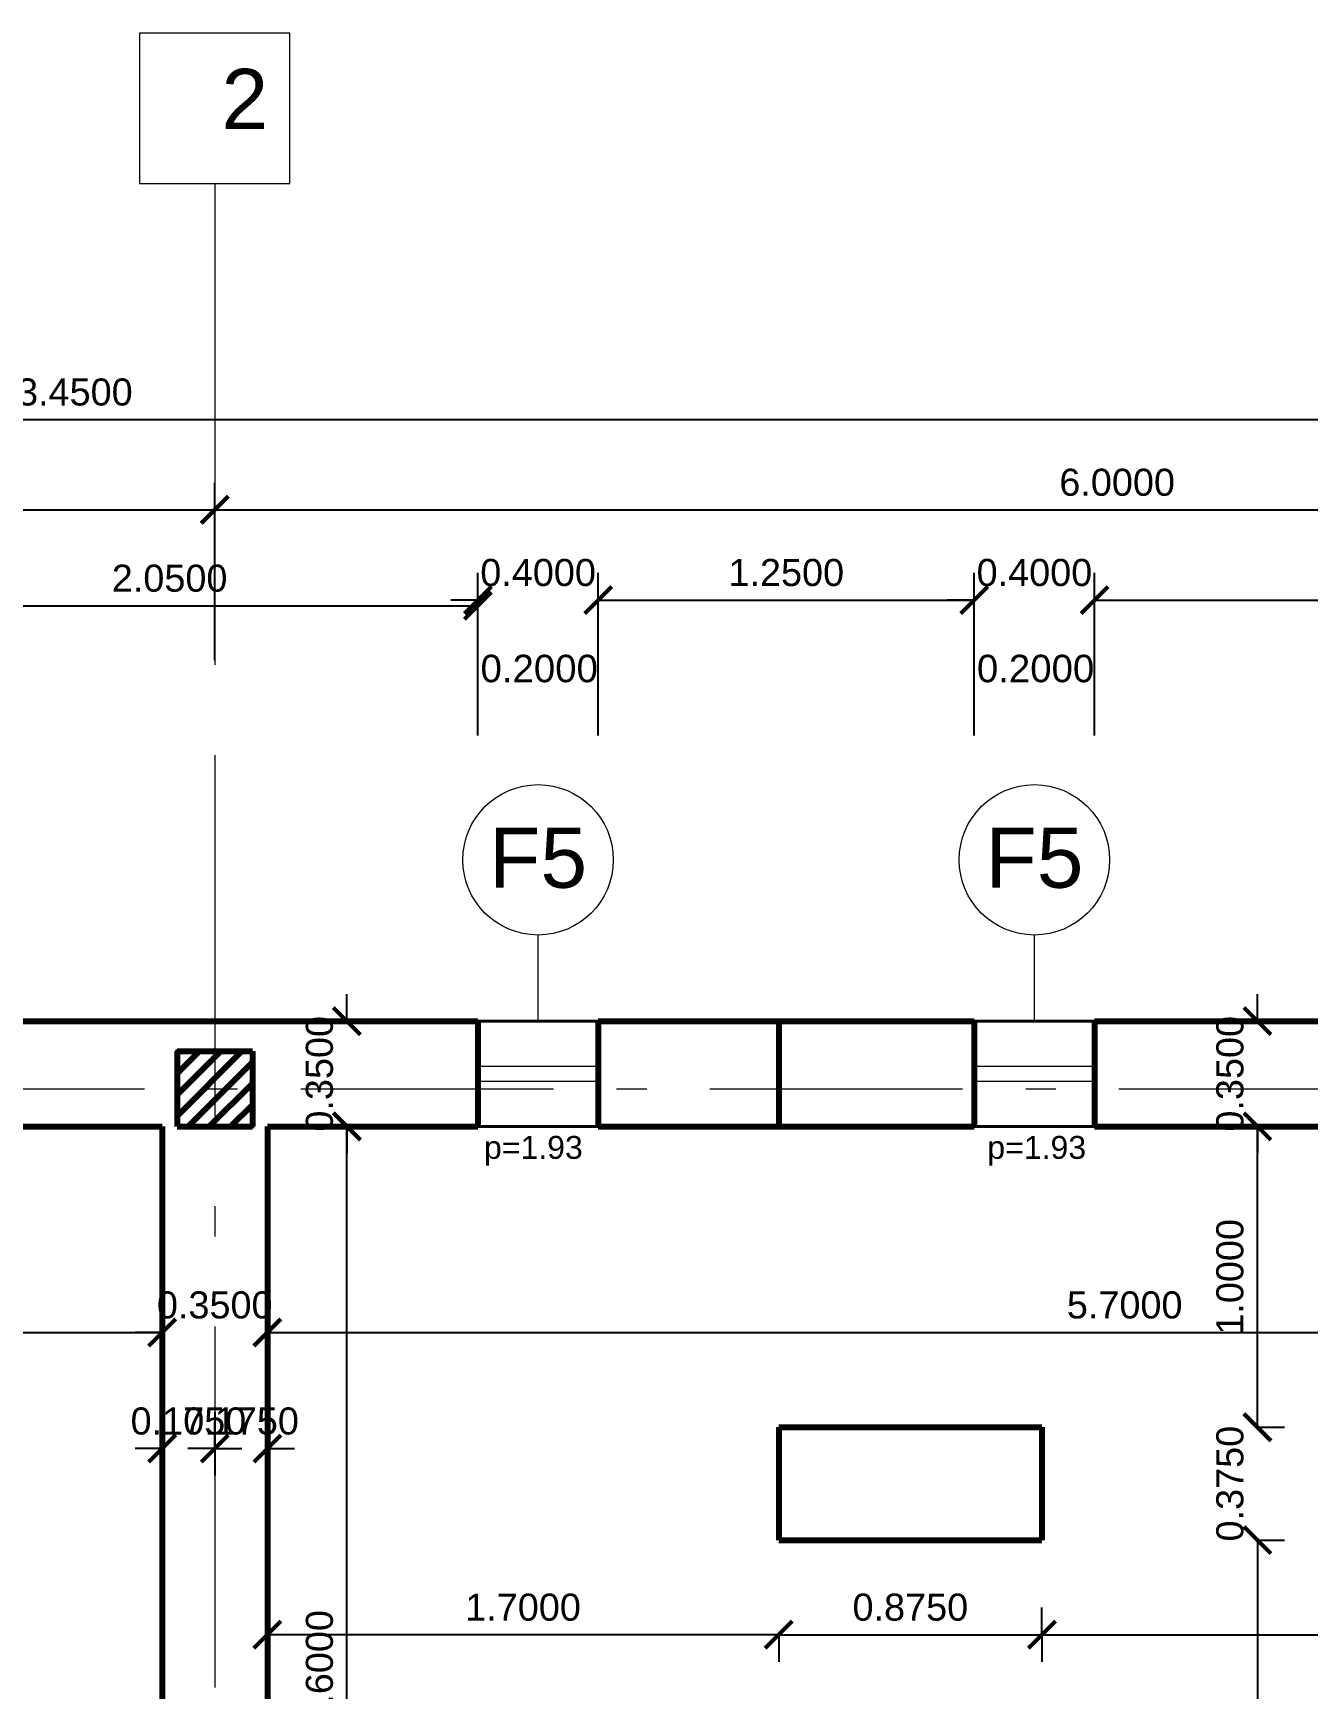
# Model space of a CAD drawing. Header units: inches. Extents: x 12.8 to 35.5, y 4.1 to 19.6.
# Drawn here: x 23.28 to 27.52, y 14.08 to 19.59 of the extents above; entities that cross this region are included whole.
import ezdxf

# ---------------------------------------------------------------- set-up
doc = ezdxf.new("R2010")
doc.units = ezdxf.units.IN
doc.header["$MEASUREMENT"] = 0
doc.linetypes.add('ACAD_ISO10W100', pattern=[18, 12, -3, 0, -3])
for name, color, linetype, lineweight in [('axes', 130, 'ACAD_ISO10W100', 20), ('cote', 255, 'Continuous', 20), ('exterior windows', 210, 'Continuous', 40), ('walls', 160, 'Continuous', 80), ('windows&doors', 80, 'Continuous', 20)]:
    doc.layers.add(name, color=color, linetype=linetype, lineweight=lineweight)
doc.styles.get("Standard").update_dxf_attribs({"font": 'arial.ttf'})
doc.dimstyles.get("Standard").update_dxf_attribs({"dimscale": 0.5, "dimtxt": 0.18, "dimasz": 0.18, "dimexe": 0.18, "dimexo": 1.9, "dimgap": 0.09, "dimtad": 1, "dimdec": 4, "dimzin": 0, "dimdsep": 46, "dimtxsty": 'Standard', "dimblk": 'ARCHTICK', "dimcen": 0.09, "dimadec": 0, "dimazin": 0, "dimtfac": 1, "dimtdec": 4, "dimtix": 1, "dimtofl": 0, "dimtmove": 0, "dimatfit": 1, "dimldrblk": 'ARCHTICK', "dimfxl": 1, "dimfxlon": 1, "dimtolj": 1, "dimtzin": 0, "dimarcsym": 0})

# ---------------------------------------------------------------- blocks, each defined once
blk = doc.blocks.new('_ArchTick')
at = {"color": 0, "linetype": 'ByBlock', "const_width": 0.15}
blk.add_lwpolyline([(-0.5, -0.5), (0.5, 0.5)], dxfattribs=at)
blk = doc.blocks.new('*D3')
at = {"layer": 'cote', "color": 0, "lineweight": -2, "ltscale": 0.1, "transparency": 16777216}
for p, q in [((16.6636, 17.801), (16.6636, 18.391)), ((30.1136, 17.801), (30.1136, 18.391)), ((16.6636, 18.301), (30.1136, 18.301))]:
    blk.add_line(p, q, dxfattribs=at)
at = {"layer": 'Defpoints', "color": 0, "ltscale": 0.1, "transparency": 16777216}
for p in [(30.1136, 18.301), (16.6636, 16.301), (30.1136, 16.301)]:
    blk.add_point(p, dxfattribs=at)
at = {"layer": 'cote', "color": 0, "lineweight": -2, "ltscale": 0.1, "transparency": 16777216, "xscale": 0.09, "yscale": 0.09, "zscale": 0.09, "rotation": 180}
blk.add_blockref('_ArchTick', (16.6636, 18.301), dxfattribs=at)
at = {"layer": 'cote', "color": 0, "lineweight": -2, "ltscale": 0.1, "transparency": 16777216, "xscale": 0.09, "yscale": 0.09, "zscale": 0.09}
blk.add_blockref('_ArchTick', (30.1136, 18.301), dxfattribs=at)
at = {"layer": 'cote', "color": 0, "ltscale": 0.1, "transparency": 16777216, "insert": (23.3886, 18.392), "char_height": 0.09, "attachment_point": 5}
blk.add_mtext('\\A1;13.4500', dxfattribs=at)
blk = doc.blocks.new('*D5')
at = {"layer": 'cote', "color": 0, "lineweight": -2, "ltscale": 0.1, "transparency": 16777216}
for p, q in [((16.8886, 17.501), (16.8886, 18.091)), ((23.8886, 17.501), (23.8886, 18.091)), ((16.8886, 18.001), (23.8886, 18.001))]:
    blk.add_line(p, q, dxfattribs=at)
at = {"layer": 'Defpoints', "color": 0, "ltscale": 0.1, "transparency": 16777216}
for p in [(23.8886, 18.001), (16.8886, 16.301), (23.8886, 16.301)]:
    blk.add_point(p, dxfattribs=at)
at = {"layer": 'cote', "color": 0, "lineweight": -2, "ltscale": 0.1, "transparency": 16777216, "xscale": 0.09, "yscale": 0.09, "zscale": 0.09, "rotation": 180}
blk.add_blockref('_ArchTick', (16.8886, 18.001), dxfattribs=at)
at = {"layer": 'cote', "color": 0, "lineweight": -2, "ltscale": 0.1, "transparency": 16777216, "xscale": 0.09, "yscale": 0.09, "zscale": 0.09}
blk.add_blockref('_ArchTick', (23.8886, 18.001), dxfattribs=at)
at = {"layer": 'cote', "color": 0, "ltscale": 0.1, "transparency": 16777216, "insert": (20.3886, 18.0919), "char_height": 0.09, "attachment_point": 5}
blk.add_mtext('\\A1;7.0000', dxfattribs=at)
blk = doc.blocks.new('*D6')
at = {"layer": 'cote', "color": 0, "lineweight": -2, "ltscale": 0.1, "transparency": 16777216}
for p, q in [((23.8886, 17.5009), (23.8886, 18.0909)), ((29.8886, 17.5009), (29.8886, 18.0909)), ((23.8886, 18.0009), (29.8886, 18.0009))]:
    blk.add_line(p, q, dxfattribs=at)
at = {"layer": 'Defpoints', "color": 0, "ltscale": 0.1, "transparency": 16777216}
for p in [(29.8886, 18.0009), (23.8886, 16.301), (29.8886, 16.301)]:
    blk.add_point(p, dxfattribs=at)
at = {"layer": 'cote', "color": 0, "lineweight": -2, "ltscale": 0.1, "transparency": 16777216, "xscale": 0.09, "yscale": 0.09, "zscale": 0.09, "rotation": 180}
blk.add_blockref('_ArchTick', (23.8886, 18.0009), dxfattribs=at)
at = {"layer": 'cote', "color": 0, "lineweight": -2, "ltscale": 0.1, "transparency": 16777216, "xscale": 0.09, "yscale": 0.09, "zscale": 0.09}
blk.add_blockref('_ArchTick', (29.8886, 18.0009), dxfattribs=at)
at = {"layer": 'cote', "color": 0, "ltscale": 0.1, "transparency": 16777216, "insert": (26.8886, 18.0919), "char_height": 0.09, "attachment_point": 5}
blk.add_mtext('\\A1;6.0000', dxfattribs=at)
blk = doc.blocks.new('*D12')
at = {"layer": 'cote', "color": 0, "lineweight": -2, "ltscale": 0.1, "transparency": 16777216}
for p, q in [((22.7136, 17.251), (22.7136, 17.772)), ((24.7636, 17.251), (24.7636, 17.772)), ((22.7136, 17.682), (24.7636, 17.682))]:
    blk.add_line(p, q, dxfattribs=at)
at = {"layer": 'Defpoints', "color": 0, "ltscale": 0.1, "transparency": 16777216}
for p in [(24.7636, 17.682), (22.7136, 16.301), (24.7636, 16.301)]:
    blk.add_point(p, dxfattribs=at)
at = {"layer": 'cote', "color": 0, "lineweight": -2, "ltscale": 0.1, "transparency": 16777216, "xscale": 0.09, "yscale": 0.09, "zscale": 0.09, "rotation": 180}
blk.add_blockref('_ArchTick', (22.7136, 17.682), dxfattribs=at)
at = {"layer": 'cote', "color": 0, "lineweight": -2, "ltscale": 0.1, "transparency": 16777216, "xscale": 0.09, "yscale": 0.09, "zscale": 0.09}
blk.add_blockref('_ArchTick', (24.7636, 17.682), dxfattribs=at)
at = {"layer": 'cote', "color": 0, "ltscale": 0.1, "transparency": 16777216, "insert": (23.7386, 17.773), "char_height": 0.09, "attachment_point": 5}
blk.add_mtext('\\A1;2.0500', dxfattribs=at)
blk = doc.blocks.new('*D13')
at = {"layer": 'cote', "color": 0, "lineweight": -2, "ltscale": 0.1, "transparency": 16777216}
for p, q in [((24.7636, 17.251), (24.7636, 17.791)), ((25.1636, 17.251), (25.1636, 17.791)), ((24.7636, 17.701), (24.6736, 17.701)), ((25.1636, 17.701), (25.2536, 17.701))]:
    blk.add_line(p, q, dxfattribs=at)
at = {"layer": 'Defpoints', "color": 0, "ltscale": 0.1, "transparency": 16777216}
for p in [(25.1636, 17.701), (24.7636, 16.301), (25.1636, 16.301)]:
    blk.add_point(p, dxfattribs=at)
at = {"layer": 'cote', "color": 0, "lineweight": -2, "ltscale": 0.1, "transparency": 16777216, "xscale": 0.09, "yscale": 0.09, "zscale": 0.09}
blk.add_blockref('_ArchTick', (24.7636, 17.701), dxfattribs=at)
at = {"layer": 'cote', "color": 0, "lineweight": -2, "ltscale": 0.1, "transparency": 16777216, "xscale": 0.09, "yscale": 0.09, "zscale": 0.09, "rotation": 180}
blk.add_blockref('_ArchTick', (25.1636, 17.701), dxfattribs=at)
at = {"layer": 'cote', "color": 0, "ltscale": 0.1, "transparency": 16777216, "insert": (24.9636, 17.7919), "char_height": 0.09, "attachment_point": 5}
blk.add_mtext('\\A1;0.4000', dxfattribs=at)
blk = doc.blocks.new('*D14')
at = {"layer": 'cote', "color": 0, "lineweight": -2, "ltscale": 0.1, "transparency": 16777216}
for p, q in [((25.1636, 17.251), (25.1636, 17.791)), ((26.4136, 17.251), (26.4136, 17.791)), ((25.1636, 17.701), (26.4136, 17.701))]:
    blk.add_line(p, q, dxfattribs=at)
at = {"layer": 'Defpoints', "color": 0, "ltscale": 0.1, "transparency": 16777216}
for p in [(26.4136, 17.701), (25.1636, 16.301), (26.4136, 16.301)]:
    blk.add_point(p, dxfattribs=at)
at = {"layer": 'cote', "color": 0, "lineweight": -2, "ltscale": 0.1, "transparency": 16777216, "xscale": 0.09, "yscale": 0.09, "zscale": 0.09, "rotation": 180}
blk.add_blockref('_ArchTick', (25.1636, 17.701), dxfattribs=at)
at = {"layer": 'cote', "color": 0, "lineweight": -2, "ltscale": 0.1, "transparency": 16777216, "xscale": 0.09, "yscale": 0.09, "zscale": 0.09}
blk.add_blockref('_ArchTick', (26.4136, 17.701), dxfattribs=at)
at = {"layer": 'cote', "color": 0, "ltscale": 0.1, "transparency": 16777216, "insert": (25.7886, 17.7919), "char_height": 0.09, "attachment_point": 5}
blk.add_mtext('\\A1;1.2500', dxfattribs=at)
blk = doc.blocks.new('*D15')
at = {"layer": 'cote', "color": 0, "lineweight": -2, "ltscale": 0.1, "transparency": 16777216}
for p, q in [((26.4136, 17.251), (26.4136, 17.791)), ((26.8136, 17.251), (26.8136, 17.791)), ((26.4136, 17.701), (26.3236, 17.701)), ((26.8136, 17.701), (26.9036, 17.701))]:
    blk.add_line(p, q, dxfattribs=at)
at = {"layer": 'Defpoints', "color": 0, "ltscale": 0.1, "transparency": 16777216}
for p in [(26.8136, 17.701), (26.4136, 16.301), (26.8136, 16.301)]:
    blk.add_point(p, dxfattribs=at)
at = {"layer": 'cote', "color": 0, "lineweight": -2, "ltscale": 0.1, "transparency": 16777216, "xscale": 0.09, "yscale": 0.09, "zscale": 0.09}
blk.add_blockref('_ArchTick', (26.4136, 17.701), dxfattribs=at)
at = {"layer": 'cote', "color": 0, "lineweight": -2, "ltscale": 0.1, "transparency": 16777216, "xscale": 0.09, "yscale": 0.09, "zscale": 0.09, "rotation": 180}
blk.add_blockref('_ArchTick', (26.8136, 17.701), dxfattribs=at)
at = {"layer": 'cote', "color": 0, "ltscale": 0.1, "transparency": 16777216, "insert": (26.6136, 17.7919), "char_height": 0.09, "attachment_point": 5}
blk.add_mtext('\\A1;0.4000', dxfattribs=at)
blk = doc.blocks.new('*D16')
at = {"layer": 'cote', "color": 0, "lineweight": -2, "ltscale": 0.1, "transparency": 16777216}
for p, q in [((26.8136, 17.251), (26.8136, 17.791)), ((30.1136, 17.251), (30.1136, 17.791)), ((26.8136, 17.701), (30.1136, 17.701))]:
    blk.add_line(p, q, dxfattribs=at)
at = {"layer": 'Defpoints', "color": 0, "ltscale": 0.1, "transparency": 16777216}
for p in [(30.1136, 17.701), (26.8136, 16.301), (30.1136, 16.301)]:
    blk.add_point(p, dxfattribs=at)
at = {"layer": 'cote', "color": 0, "lineweight": -2, "ltscale": 0.1, "transparency": 16777216, "xscale": 0.09, "yscale": 0.09, "zscale": 0.09, "rotation": 180}
blk.add_blockref('_ArchTick', (26.8136, 17.701), dxfattribs=at)
at = {"layer": 'cote', "color": 0, "lineweight": -2, "ltscale": 0.1, "transparency": 16777216, "xscale": 0.09, "yscale": 0.09, "zscale": 0.09}
blk.add_blockref('_ArchTick', (30.1136, 17.701), dxfattribs=at)
at = {"layer": 'cote', "color": 0, "ltscale": 0.1, "transparency": 16777216, "insert": (28.4636, 17.792), "char_height": 0.09, "attachment_point": 5}
blk.add_mtext('\\A1;3.3000', dxfattribs=at)
blk = doc.blocks.new('*D51')
at = {"layer": 'cote', "color": 0, "lineweight": -2, "ltscale": 0.1, "transparency": 16777216}
for p, q in [((17.0136, 15.266), (17.0136, 15.356)), ((23.7136, 15.266), (23.7136, 15.356)), ((17.0136, 15.266), (23.7136, 15.266))]:
    blk.add_line(p, q, dxfattribs=at)
at = {"layer": 'Defpoints', "color": 0, "ltscale": 0.1, "transparency": 16777216}
for p in [(17.0136, 15.266), (23.7136, 15.266), (23.7136, 15.266)]:
    blk.add_point(p, dxfattribs=at)
at = {"layer": 'cote', "color": 0, "lineweight": -2, "ltscale": 0.1, "transparency": 16777216, "xscale": 0.09, "yscale": 0.09, "zscale": 0.09, "rotation": 180}
blk.add_blockref('_ArchTick', (17.0136, 15.266), dxfattribs=at)
at = {"layer": 'cote', "color": 0, "lineweight": -2, "ltscale": 0.1, "transparency": 16777216, "xscale": 0.09, "yscale": 0.09, "zscale": 0.09}
blk.add_blockref('_ArchTick', (23.7136, 15.266), dxfattribs=at)
at = {"layer": 'cote', "color": 0, "ltscale": 0.1, "transparency": 16777216, "insert": (20.3636, 15.357), "char_height": 0.09, "attachment_point": 5}
blk.add_mtext('\\A1;6.7000', dxfattribs=at)
blk = doc.blocks.new('*D52')
at = {"layer": 'cote', "color": 0, "lineweight": -2, "ltscale": 0.1, "transparency": 16777216}
for p, q in [((23.7136, 15.266), (23.7136, 15.356)), ((24.0636, 15.266), (24.0636, 15.356)), ((23.7136, 15.266), (23.6236, 15.266)), ((24.0636, 15.266), (24.1536, 15.266))]:
    blk.add_line(p, q, dxfattribs=at)
at = {"layer": 'Defpoints', "color": 0, "ltscale": 0.1, "transparency": 16777216}
for p in [(23.7136, 15.266), (24.0636, 15.266), (24.0636, 15.266)]:
    blk.add_point(p, dxfattribs=at)
at = {"layer": 'cote', "color": 0, "lineweight": -2, "ltscale": 0.1, "transparency": 16777216, "xscale": 0.09, "yscale": 0.09, "zscale": 0.09}
blk.add_blockref('_ArchTick', (23.7136, 15.266), dxfattribs=at)
at = {"layer": 'cote', "color": 0, "lineweight": -2, "ltscale": 0.1, "transparency": 16777216, "xscale": 0.09, "yscale": 0.09, "zscale": 0.09, "rotation": 180}
blk.add_blockref('_ArchTick', (24.0636, 15.266), dxfattribs=at)
at = {"layer": 'cote', "color": 0, "ltscale": 0.1, "transparency": 16777216, "insert": (23.8886, 15.357), "char_height": 0.09, "attachment_point": 5}
blk.add_mtext('\\A1;0.3500', dxfattribs=at)
blk = doc.blocks.new('*D53')
at = {"layer": 'cote', "color": 0, "lineweight": -2, "ltscale": 0.1, "transparency": 16777216}
for p, q in [((24.0636, 15.266), (24.0636, 15.356)), ((29.7636, 15.266), (29.7636, 15.356)), ((24.0636, 15.266), (29.7636, 15.266))]:
    blk.add_line(p, q, dxfattribs=at)
at = {"layer": 'Defpoints', "color": 0, "ltscale": 0.1, "transparency": 16777216}
for p in [(24.0636, 15.266), (29.7636, 15.266), (29.7636, 15.266)]:
    blk.add_point(p, dxfattribs=at)
at = {"layer": 'cote', "color": 0, "lineweight": -2, "ltscale": 0.1, "transparency": 16777216, "xscale": 0.09, "yscale": 0.09, "zscale": 0.09, "rotation": 180}
blk.add_blockref('_ArchTick', (24.0636, 15.266), dxfattribs=at)
at = {"layer": 'cote', "color": 0, "lineweight": -2, "ltscale": 0.1, "transparency": 16777216, "xscale": 0.09, "yscale": 0.09, "zscale": 0.09}
blk.add_blockref('_ArchTick', (29.7636, 15.266), dxfattribs=at)
at = {"layer": 'cote', "color": 0, "ltscale": 0.1, "transparency": 16777216, "insert": (26.9136, 15.357), "char_height": 0.09, "attachment_point": 5}
blk.add_mtext('\\A1;5.7000', dxfattribs=at)
blk = doc.blocks.new('*D56')
at = {"layer": 'cote', "color": 0, "lineweight": -2, "ltscale": 0.1, "transparency": 16777216}
for p, q in [((24.0636, 14.2614), (24.0636, 14.1714)), ((25.7636, 14.2614), (24.0636, 14.2614)), ((25.7636, 14.2614), (25.7636, 14.1714))]:
    blk.add_line(p, q, dxfattribs=at)
at = {"layer": 'Defpoints', "color": 0, "ltscale": 0.1, "transparency": 16777216}
for p in [(24.0636, 14.576), (25.7636, 14.576), (24.0636, 14.2614)]:
    blk.add_point(p, dxfattribs=at)
at = {"layer": 'cote', "color": 0, "lineweight": -2, "ltscale": 0.1, "transparency": 16777216, "xscale": 0.09, "yscale": 0.09, "zscale": 0.09, "rotation": 180}
blk.add_blockref('_ArchTick', (24.0636, 14.2614), dxfattribs=at)
at = {"layer": 'cote', "color": 0, "lineweight": -2, "ltscale": 0.1, "transparency": 16777216, "xscale": 0.09, "yscale": 0.09, "zscale": 0.09}
blk.add_blockref('_ArchTick', (25.7636, 14.2614), dxfattribs=at)
at = {"layer": 'cote', "color": 0, "ltscale": 0.1, "transparency": 16777216, "insert": (24.9136, 14.3523), "char_height": 0.09, "attachment_point": 5}
blk.add_mtext('\\A1;1.7000', dxfattribs=at)
blk = doc.blocks.new('*D57')
at = {"layer": 'cote', "color": 0, "lineweight": -2, "ltscale": 0.1, "transparency": 16777216}
for p, q in [((25.7636, 14.2614), (25.7636, 14.1714)), ((25.7636, 14.2614), (26.6386, 14.2614)), ((26.6386, 14.2614), (26.6386, 14.1714))]:
    blk.add_line(p, q, dxfattribs=at)
at = {"layer": 'Defpoints', "color": 0, "ltscale": 0.1, "transparency": 16777216}
for p in [(25.7636, 14.576), (26.6386, 14.576), (26.6386, 14.2614)]:
    blk.add_point(p, dxfattribs=at)
at = {"layer": 'cote', "color": 0, "lineweight": -2, "ltscale": 0.1, "transparency": 16777216, "xscale": 0.09, "yscale": 0.09, "zscale": 0.09, "rotation": 180}
blk.add_blockref('_ArchTick', (25.7636, 14.2614), dxfattribs=at)
at = {"layer": 'cote', "color": 0, "lineweight": -2, "ltscale": 0.1, "transparency": 16777216, "xscale": 0.09, "yscale": 0.09, "zscale": 0.09}
blk.add_blockref('_ArchTick', (26.6386, 14.2614), dxfattribs=at)
at = {"layer": 'cote', "color": 0, "ltscale": 0.1, "transparency": 16777216, "insert": (26.2011, 14.3523), "char_height": 0.09, "attachment_point": 5}
blk.add_mtext('\\A1;0.8750', dxfattribs=at)
blk = doc.blocks.new('*D58')
at = {"layer": 'cote', "color": 0, "lineweight": -2, "ltscale": 0.1, "transparency": 16777216}
for p, q in [((26.6386, 14.2614), (26.6386, 14.3514)), ((29.7636, 14.2614), (29.7636, 14.3514)), ((26.6386, 14.2614), (29.7636, 14.2614))]:
    blk.add_line(p, q, dxfattribs=at)
at = {"layer": 'Defpoints', "color": 0, "ltscale": 0.1, "transparency": 16777216}
for p in [(26.6386, 14.2614), (29.7636, 14.2614), (29.7636, 14.2614)]:
    blk.add_point(p, dxfattribs=at)
at = {"layer": 'cote', "color": 0, "lineweight": -2, "ltscale": 0.1, "transparency": 16777216, "xscale": 0.09, "yscale": 0.09, "zscale": 0.09, "rotation": 180}
blk.add_blockref('_ArchTick', (26.6386, 14.2614), dxfattribs=at)
at = {"layer": 'cote', "color": 0, "lineweight": -2, "ltscale": 0.1, "transparency": 16777216, "xscale": 0.09, "yscale": 0.09, "zscale": 0.09}
blk.add_blockref('_ArchTick', (29.7636, 14.2614), dxfattribs=at)
at = {"layer": 'cote', "color": 0, "ltscale": 0.1, "transparency": 16777216, "insert": (28.2011, 14.3523), "char_height": 0.09, "attachment_point": 5}
blk.add_mtext('\\A1;3.1250', dxfattribs=at)
blk = doc.blocks.new('*D84')
at = {"layer": 'cote', "color": 0, "lineweight": -2, "ltscale": 0.1, "transparency": 16777216}
for p, q in [((24.328, 15.951), (24.418, 15.951)), ((24.328, 12.351), (24.328, 15.951)), ((24.328, 12.351), (24.418, 12.351))]:
    blk.add_line(p, q, dxfattribs=at)
at = {"layer": 'Defpoints', "color": 0, "ltscale": 0.1, "transparency": 16777216}
for p in [(24.328, 15.951), (24.328, 15.951), (24.328, 12.351)]:
    blk.add_point(p, dxfattribs=at)
at = {"layer": 'cote', "color": 0, "lineweight": -2, "ltscale": 0.1, "transparency": 16777216, "xscale": 0.09, "yscale": 0.09, "zscale": 0.09}
for p, rotation in [((24.328, 15.951), 90), ((24.328, 12.351), 270)]:
    blk.add_blockref('_ArchTick', p, dxfattribs=dict(at, rotation=rotation))
at = {"layer": 'cote', "color": 0, "ltscale": 0.1, "transparency": 16777216, "insert": (24.237, 14.151), "char_height": 0.09, "attachment_point": 5, "rotation": 90}
blk.add_mtext('\\A1;3.6000', dxfattribs=at)
blk = doc.blocks.new('*D85')
at = {"layer": 'cote', "color": 0, "lineweight": -2, "ltscale": 0.1, "transparency": 16777216}
for p, q in [((24.328, 16.301), (24.328, 16.391)), ((24.328, 16.301), (24.418, 16.301)), ((24.328, 15.951), (24.418, 15.951)), ((24.328, 15.951), (24.328, 15.861))]:
    blk.add_line(p, q, dxfattribs=at)
at = {"layer": 'Defpoints', "color": 0, "ltscale": 0.1, "transparency": 16777216}
for p in [(24.328, 16.301), (24.328, 16.301), (24.328, 15.951)]:
    blk.add_point(p, dxfattribs=at)
at = {"layer": 'cote', "color": 0, "lineweight": -2, "ltscale": 0.1, "transparency": 16777216, "xscale": 0.09, "yscale": 0.09, "zscale": 0.09}
for p, rotation in [((24.328, 16.301), 270), ((24.328, 15.951), 90)]:
    blk.add_blockref('_ArchTick', p, dxfattribs=dict(at, rotation=rotation))
at = {"layer": 'cote', "color": 0, "ltscale": 0.1, "transparency": 16777216, "insert": (24.237, 16.126), "char_height": 0.09, "attachment_point": 5, "rotation": 90}
blk.add_mtext('\\A1;0.3500', dxfattribs=at)
blk = doc.blocks.new('*D86')
at = {"layer": 'cote', "color": 0, "lineweight": -2, "ltscale": 0.1, "transparency": 16777216}
for p, q in [((27.3548, 14.576), (27.4448, 14.576)), ((27.3548, 14.576), (27.3548, 12.351)), ((27.3548, 12.351), (27.4448, 12.351))]:
    blk.add_line(p, q, dxfattribs=at)
at = {"layer": 'Defpoints', "color": 0, "ltscale": 0.1, "transparency": 16777216}
for p in [(26.6386, 14.576), (26.6386, 12.351), (27.3548, 12.351)]:
    blk.add_point(p, dxfattribs=at)
at = {"layer": 'cote', "color": 0, "lineweight": -2, "ltscale": 0.1, "transparency": 16777216, "xscale": 0.09, "yscale": 0.09, "zscale": 0.09}
for p, rotation in [((27.3548, 14.576), 90), ((27.3548, 12.351), 270)]:
    blk.add_blockref('_ArchTick', p, dxfattribs=dict(at, rotation=rotation))
at = {"layer": 'cote', "color": 0, "ltscale": 0.1, "transparency": 16777216, "insert": (27.2638, 13.4635), "char_height": 0.09, "attachment_point": 5, "rotation": 90}
blk.add_mtext('\\A1;2.2250', dxfattribs=at)
blk = doc.blocks.new('*D87')
at = {"layer": 'cote', "color": 0, "lineweight": -2, "ltscale": 0.1, "transparency": 16777216}
for p, q in [((27.3548, 14.951), (27.3548, 15.041)), ((27.3548, 14.951), (27.4448, 14.951)), ((27.3548, 14.576), (27.4448, 14.576)), ((27.3548, 14.576), (27.3548, 14.486))]:
    blk.add_line(p, q, dxfattribs=at)
at = {"layer": 'Defpoints', "color": 0, "ltscale": 0.1, "transparency": 16777216}
for p in [(26.6386, 14.951), (27.3548, 14.951), (26.6386, 14.576)]:
    blk.add_point(p, dxfattribs=at)
at = {"layer": 'cote', "color": 0, "lineweight": -2, "ltscale": 0.1, "transparency": 16777216, "xscale": 0.09, "yscale": 0.09, "zscale": 0.09}
for p, rotation in [((27.3548, 14.951), 270), ((27.3548, 14.576), 90)]:
    blk.add_blockref('_ArchTick', p, dxfattribs=dict(at, rotation=rotation))
at = {"layer": 'cote', "color": 0, "ltscale": 0.1, "transparency": 16777216, "insert": (27.2638, 14.7635), "char_height": 0.09, "attachment_point": 5, "rotation": 90}
blk.add_mtext('\\A1;0.3750', dxfattribs=at)
blk = doc.blocks.new('*D88')
at = {"layer": 'cote', "color": 0, "lineweight": -2, "ltscale": 0.1, "transparency": 16777216}
for p, q in [((27.3548, 15.951), (27.4448, 15.951)), ((27.3548, 14.951), (27.3548, 15.951)), ((27.3548, 14.951), (27.4448, 14.951))]:
    blk.add_line(p, q, dxfattribs=at)
at = {"layer": 'Defpoints', "color": 0, "ltscale": 0.1, "transparency": 16777216}
for p in [(27.3548, 15.951), (27.3548, 15.951), (27.3548, 14.951)]:
    blk.add_point(p, dxfattribs=at)
at = {"layer": 'cote', "color": 0, "lineweight": -2, "ltscale": 0.1, "transparency": 16777216, "xscale": 0.09, "yscale": 0.09, "zscale": 0.09}
for p, rotation in [((27.3548, 15.951), 90), ((27.3548, 14.951), 270)]:
    blk.add_blockref('_ArchTick', p, dxfattribs=dict(at, rotation=rotation))
at = {"layer": 'cote', "color": 0, "ltscale": 0.1, "transparency": 16777216, "insert": (27.2638, 15.451), "char_height": 0.09, "attachment_point": 5, "rotation": 90}
blk.add_mtext('\\A1;1.0000', dxfattribs=at)
blk = doc.blocks.new('*D89')
at = {"layer": 'cote', "color": 0, "lineweight": -2, "ltscale": 0.1, "transparency": 16777216}
for p, q in [((27.3548, 16.301), (27.3548, 16.391)), ((27.3548, 16.301), (27.4448, 16.301)), ((27.3548, 15.951), (27.4448, 15.951)), ((27.3548, 15.951), (27.3548, 15.861))]:
    blk.add_line(p, q, dxfattribs=at)
at = {"layer": 'Defpoints', "color": 0, "ltscale": 0.1, "transparency": 16777216}
for p in [(27.3548, 16.301), (27.3548, 16.301), (27.3548, 15.951)]:
    blk.add_point(p, dxfattribs=at)
at = {"layer": 'cote', "color": 0, "lineweight": -2, "ltscale": 0.1, "transparency": 16777216, "xscale": 0.09, "yscale": 0.09, "zscale": 0.09}
for p, rotation in [((27.3548, 16.301), 270), ((27.3548, 15.951), 90)]:
    blk.add_blockref('_ArchTick', p, dxfattribs=dict(at, rotation=rotation))
at = {"layer": 'cote', "color": 0, "ltscale": 0.1, "transparency": 16777216, "insert": (27.2638, 16.126), "char_height": 0.09, "attachment_point": 5, "rotation": 90}
blk.add_mtext('\\A1;0.3500', dxfattribs=at)
blk = doc.blocks.new('*D97')
at = {"layer": 'cote', "color": 0, "lineweight": -2, "ltscale": 0.1, "transparency": 16777216}
for p, q in [((23.7136, 15.001), (23.7136, 14.7903)), ((23.8886, 15.001), (23.8886, 14.7903)), ((23.7136, 14.8803), (23.6236, 14.8803)), ((23.8886, 14.8803), (23.9786, 14.8803))]:
    blk.add_line(p, q, dxfattribs=at)
at = {"layer": 'Defpoints', "color": 0, "ltscale": 0.1, "transparency": 16777216}
for p in [(23.7136, 15.951), (23.8886, 15.951), (23.8886, 14.8803)]:
    blk.add_point(p, dxfattribs=at)
at = {"layer": 'cote', "color": 0, "lineweight": -2, "ltscale": 0.1, "transparency": 16777216, "xscale": 0.09, "yscale": 0.09, "zscale": 0.09}
blk.add_blockref('_ArchTick', (23.7136, 14.8803), dxfattribs=at)
at = {"layer": 'cote', "color": 0, "lineweight": -2, "ltscale": 0.1, "transparency": 16777216, "xscale": 0.09, "yscale": 0.09, "zscale": 0.09, "rotation": 180}
blk.add_blockref('_ArchTick', (23.8886, 14.8803), dxfattribs=at)
at = {"layer": 'cote', "color": 0, "ltscale": 0.1, "transparency": 16777216, "insert": (23.8011, 14.9712), "char_height": 0.09, "attachment_point": 5}
blk.add_mtext('\\A1;0.1750', dxfattribs=at)
blk = doc.blocks.new('*D98')
at = {"layer": 'cote', "color": 0, "lineweight": -2, "ltscale": 0.1, "transparency": 16777216}
for p, q in [((23.8886, 14.8803), (23.8886, 14.9703)), ((24.0636, 14.8803), (24.0636, 14.9703)), ((23.8886, 14.8803), (23.7986, 14.8803)), ((24.0636, 14.8803), (24.1536, 14.8803))]:
    blk.add_line(p, q, dxfattribs=at)
at = {"layer": 'Defpoints', "color": 0, "ltscale": 0.1, "transparency": 16777216}
for p in [(23.8886, 14.8803), (24.0636, 14.8803), (24.0636, 14.8803)]:
    blk.add_point(p, dxfattribs=at)
at = {"layer": 'cote', "color": 0, "lineweight": -2, "ltscale": 0.1, "transparency": 16777216, "xscale": 0.09, "yscale": 0.09, "zscale": 0.09}
blk.add_blockref('_ArchTick', (23.8886, 14.8803), dxfattribs=at)
at = {"layer": 'cote', "color": 0, "lineweight": -2, "ltscale": 0.1, "transparency": 16777216, "xscale": 0.09, "yscale": 0.09, "zscale": 0.09, "rotation": 180}
blk.add_blockref('_ArchTick', (24.0636, 14.8803), dxfattribs=at)
at = {"layer": 'cote', "color": 0, "ltscale": 0.1, "transparency": 16777216, "insert": (23.9761, 14.9712), "char_height": 0.09, "attachment_point": 5}
blk.add_mtext('\\A1;0.1750', dxfattribs=at)

msp = doc.modelspace()

# ---------------------------------------------------------------- hatches: boundary and pattern name
at = {"layer": 'walls', "ltscale": 0.1}
h = msp.add_hatch(dxfattribs=at)
h.set_pattern_fill('ANSI31', color=256, scale=0.4)
h.paths.add_polyline_path([(23.88858, 16.20099), (23.76358, 16.20099), (23.76358, 16.07599), (23.88858, 16.07599)])
h.paths.add_polyline_path([(24.01358, 16.20099), (23.88858, 16.20099), (23.88858, 16.07599), (24.01358, 16.07599)])
h.paths.add_polyline_path([(24.01358, 16.07599), (23.88858, 16.07599), (23.88858, 15.95099), (24.01358, 15.95099)])
h.paths.add_polyline_path([(23.88858, 16.07599), (23.76358, 16.07599), (23.76358, 15.95099), (23.88858, 15.95099)])
h.paths.add_polyline_path([(23.88858, 12.17599), (23.76358, 12.17599), (23.76358, 12.05099), (23.88858, 12.05099)])
h.paths.add_polyline_path([(24.01358, 12.17599), (23.88858, 12.17599), (23.88858, 12.05099), (24.01358, 12.05099)])
h.paths.add_polyline_path([(24.01358, 12.30099), (23.88858, 12.30099), (23.88858, 12.17599), (24.01358, 12.17599)])
h.paths.add_polyline_path([(23.88858, 12.30099), (23.76358, 12.30099), (23.76358, 12.17599), (23.88858, 12.17599)])

# ---------------------------------------------------------------- linework, layer by layer
at = {"layer": 'axes', "ltscale": 0.1}
msp.add_line((23.88858, 19.08564), (23.88858, 4.58564), dxfattribs=at)
at = {"layer": 'axes', "ltscale": 0.07}
msp.add_line((13.29469, 16.07599), (33.64568, 16.07599), dxfattribs=at)
at = {"layer": 'axes', "ltscale": 0.1}
msp.add_lwpolyline([(23.63858, 19.58564), (23.63858, 19.08564), (24.13858, 19.08564), (24.13858, 19.58564)], close=True, dxfattribs=at)
at = {"layer": 'cote', "ltscale": 0.1}
for p, q in [((24.96358, 16.30099), (24.96358, 16.58726)), ((26.61358, 16.30099), (26.61358, 16.58726))]:
    msp.add_line(p, q, dxfattribs=at)
for centre in [(24.96358, 16.83726), (26.61358, 16.83726)]:
    msp.add_circle(centre, 0.25, dxfattribs=at)
at = {"layer": 'exterior windows', "ltscale": 0.1}
for p, q in [((24.76358, 16.30099), (25.16358, 16.30099)), ((26.41358, 16.30099), (26.81358, 16.30099)), ((24.76358, 15.95099), (25.16358, 15.95099)), ((26.41358, 15.95099), (26.81358, 15.95099))]:
    msp.add_line(p, q, dxfattribs=at)
at = {"layer": 'walls', "ltscale": 0.1}
for p, q in [((22.71358, 16.30099), (24.76358, 16.30099)), ((24.76358, 16.30099), (24.76358, 15.95099)), ((25.16358, 16.30099), (25.16358, 15.95099)), ((25.16358, 16.30099), (26.41358, 16.30099)), ((25.76358, 16.30099), (25.76358, 15.95099)), ((26.41358, 16.30099), (26.41358, 15.95099)), ((26.81358, 16.30099), (26.81358, 15.95099)), ((26.81358, 16.30099), (30.11358, 16.30099)), ((23.76358, 16.20099), (23.76358, 15.95099)), ((23.76358, 16.20099), (24.01358, 16.20099)), ((24.01358, 16.20099), (24.01358, 15.95099)), ((22.71358, 15.95099), (23.71358, 15.95099)), ((23.71358, 15.95099), (23.71358, 13.35099)), ((23.76358, 15.95099), (24.01358, 15.95099)), ((24.06358, 15.95099), (24.06358, 13.35099)), ((24.06358, 15.95099), (24.76358, 15.95099)), ((25.16358, 15.95099), (26.41358, 15.95099)), ((26.81358, 15.95099), (29.76358, 15.95099)), ((25.76358, 14.95099), (26.63858, 14.95099)), ((25.76358, 14.95099), (25.76358, 14.57599)), ((26.63858, 14.95099), (26.63858, 14.57599)), ((25.76358, 14.57599), (26.63858, 14.57599))]:
    msp.add_line(p, q, dxfattribs=at)
at = {"layer": 'windows&doors', "ltscale": 0.1}
for p, q in [((24.76358, 16.15099), (25.16358, 16.15099)), ((26.41358, 16.15099), (26.81358, 16.15099)), ((24.76358, 16.10099), (25.16358, 16.10099)), ((26.41358, 16.10099), (26.81358, 16.10099))]:
    msp.add_line(p, q, dxfattribs=at)

# ---------------------------------------------------------------- texts
at = {"layer": 'axes', "ltscale": 0.1, "insert": (23.88858, 19.46672), "char_height": 0.2, "attachment_point": 1}
msp.add_mtext('\\pxqc;2', dxfattribs=at)
at = {"layer": 'cote', "ltscale": 0.1, "attachment_point": 1}
for s, width, gutter_width, insert, char_height in [('0.2000', 0.1919784, 0.45661, (24.77219, 17.51902), 0.091323), ('0.2000', 0.1919784, 0.45661, (26.42233, 17.51902), 0.091323), ('\\pxqc;F5', 0.3503223, 1, (24.78841, 16.9445), 0.2), ('\\pxqc;F5', 0.3503223, 1, (26.43841, 16.9445), 0.2), ('p=1.93', 0.255602, 0.38094, (24.78363, 15.91942), 0.076188), ('p=1.93', 0.255602, 0.38094, (26.45701, 15.91942), 0.076188)]:
    msp.add_mtext_dynamic_manual_height_columns(s, width=width, gutter_width=gutter_width, heights=[0], dxfattribs=dict(at, insert=insert, char_height=char_height))

# ---------------------------------------------------------------- dimensions: what is measured, and where the dimension line sits
at = {"layer": 'cote', "ltscale": 0.1}
for base, p1, p2, picture, middle in [((30.11358, 18.30099), (16.66358, 16.30099), (30.11358, 16.30099), '*D3', (23.38858, 18.39198)), ((23.88858, 18.00099), (16.88858, 16.30099), (23.88858, 16.30099), '*D5', (20.38858, 18.09194)), ((29.88858, 18.00091), (23.88858, 16.30099), (29.88858, 16.30099), '*D6', (26.88858, 18.09187)), ((25.16358, 17.70099), (24.76358, 16.30099), (25.16358, 16.30099), '*D13', (24.96358, 17.79194)), ((26.41358, 17.70099), (25.16358, 16.30099), (26.41358, 16.30099), '*D14', (25.78858, 17.79194)), ((26.81358, 17.70099), (26.41358, 16.30099), (26.81358, 16.30099), '*D15', (26.61358, 17.79194)), ((30.11358, 17.70099), (26.81358, 16.30099), (30.11358, 16.30099), '*D16', (28.46358, 17.79198)), ((24.76358, 17.682), (22.71358, 16.30099), (24.76358, 16.30099), '*D12', (23.73858, 17.77295)), ((23.88858, 14.88025), (23.71358, 15.95099), (23.88858, 15.95099), '*D97', (23.80108, 14.9712)), ((23.71358, 15.26601), (17.01358, 15.26601), (23.71358, 15.26601), '*D51', (20.36358, 15.35697)), ((24.06358, 15.26601), (23.71358, 15.26601), (24.06358, 15.26601), '*D52', (23.88858, 15.357)), ((29.76358, 15.26601), (24.06358, 15.26601), (29.76358, 15.26601), '*D53', (26.91358, 15.35697)), ((24.06358, 14.88025), (23.88858, 14.88025), (24.06358, 14.88025), '*D98', (23.97608, 14.9712)), ((24.06358, 14.26136), (25.76358, 14.57599), (24.06358, 14.57599), '*D56', (24.91358, 14.35231)), ((26.63858, 14.26136), (25.76358, 14.57599), (26.63858, 14.57599), '*D57', (26.20108, 14.35231)), ((29.76358, 14.26136), (26.63858, 14.26136), (29.76358, 14.26136), '*D58', (28.20108, 14.35234))]:
    dim = msp.add_linear_dim(base=base, p1=p1, p2=p2, dimstyle='Standard', dxfattribs=at)
    dim.commit()
    dim.dimension.update_dxf_attribs({"geometry": picture, "text_midpoint": middle})
for base, p1, p2, picture, middle in [((24.32802, 16.30099), (24.32802, 15.95099), (24.32802, 16.30099), '*D85', (24.23704, 16.12599)), ((27.35475, 16.30099), (27.35475, 15.95099), (27.35475, 16.30099), '*D89', (27.26377, 16.12599)), ((24.32802, 15.95099), (24.32802, 12.35099), (24.32802, 15.95099), '*D84', (24.23704, 14.15099)), ((27.35475, 15.95099), (27.35475, 14.95099), (27.35475, 15.95099), '*D88', (27.2638, 15.45099)), ((27.35475, 14.95099), (26.63858, 14.57599), (26.63858, 14.95099), '*D87', (27.26377, 14.76349)), ((27.35475, 12.35099), (26.63858, 14.57599), (26.63858, 12.35099), '*D86', (27.2638, 13.46349))]:
    dim = msp.add_linear_dim(base=base, p1=p1, p2=p2, angle=90, dimstyle='Standard', dxfattribs=at)
    dim.commit()
    dim.dimension.update_dxf_attribs({"geometry": picture, "text_midpoint": middle})

doc.saveas('drawing.dxf')
